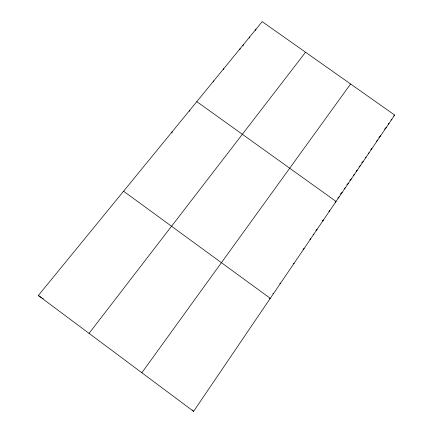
<?xml version="1.0" encoding="UTF-8"?>
<svg xmlns="http://www.w3.org/2000/svg" width="433" height="433" viewBox="0 0 433 433"><rect width="100%" height="100%" fill="white"/><g stroke="black" fill="none" stroke-linecap="round" stroke-linejoin="round"><path stroke-width="0.65" d="M172.004 132.942L172.139 131.811M189.643 111.351L189.86 110.128M213.577 81.864L213.837 80.798M223.531 69.681L223.829 68.576M239.763 49.811L240.115 48.648M242.956 45.903L243.319 44.729M249.294 38.147L249.673 36.951M255.562 30.478L255.963 29.26M193.594 411.35L394.68 115.07L262.187 21.65L38.32 295.512L193.594 411.35L192.165 409.954M141.851 372.748L350.6 83.986M89.057 333.367L305.552 52.225M393.765 115.979L394.68 115.07M390.994 120.065L391.903 119.167M388.206 124.168L389.105 123.281M384.515 129.169L386.296 127.421M378.88 137.467L380.629 135.773M376.472 141.234L377.771 139.983M370.735 149.683L372.012 148.47M368.267 153.547L369.105 152.752M365.349 157.834L366.183 157.055M361.598 162.911L363.249 161.385M359.071 166.862L360.294 165.736M356.115 171.214L357.322 170.109M353.339 175.414L354.335 174.515M349.853 180.263L351.331 178.937M346.849 184.685L348.311 183.392M344.311 188.712L345.274 187.868M340.316 194.022L342.216 192.371M337.74 198.108L339.142 196.896M335.126 202.238L336.051 201.453L196.804 101.631M328.918 211.385L329.816 210.638M322.201 220.987L323.511 219.932M315.857 230.329L317.129 229.333M313.075 234.718L313.909 234.074M309.855 239.465L310.672 238.843M303.084 249.235L304.139 248.472M293.195 263.8L294.196 263.123M279.74 283.62L280.66 283.068M272.887 293.709L273.764 293.228M269.429 298.797L270.289 298.348L123.573 191.218M38.32 295.512L41.416 297.503M42.369 298.11L43.295 298.71"/></g></svg>
